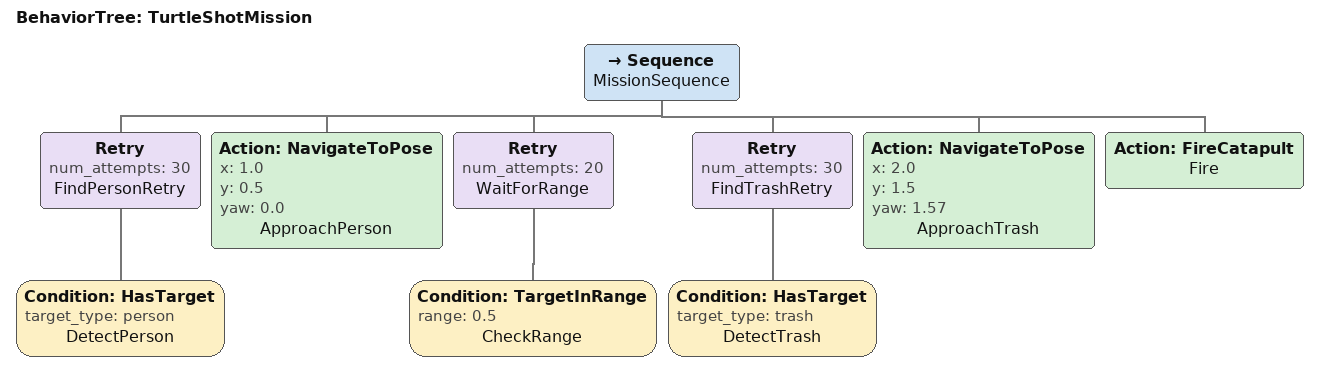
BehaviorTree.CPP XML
<?xml version="1.0"?>
<!--
  TurtleShot Mission with Custom Retry Decorator
-->

<root main_tree_to_execute="TurtleShotMission" BTCPP_format="4">

  <BehaviorTree ID="TurtleShotMission">
    <Sequence name="MissionSequence">

      <!-- Find person (with retry) -->
      <Retry num_attempts="30" name="FindPersonRetry">
        <Condition ID="HasTarget" target_type="person" name="DetectPerson"/>
      </Retry>

      <!-- Navigate to person -->
      <Action ID="NavigateToPose" x="1.0" y="0.5" yaw="0.0" name="ApproachPerson"/>

      <!-- Check person in range (with retry) -->
      <Retry num_attempts="20" name="WaitForRange">
        <Condition ID="TargetInRange" range="0.5" name="CheckRange"/>
      </Retry>

      <!-- Find trash -->
      <Retry num_attempts="30" name="FindTrashRetry">
        <Condition ID="HasTarget" target_type="trash" name="DetectTrash"/>
      </Retry>

      <!-- Navigate to trash -->
      <Action ID="NavigateToPose" x="2.0" y="1.5" yaw="1.57" name="ApproachTrash"/>

      <!-- Fire -->
      <Action ID="FireCatapult" name="Fire"/>

    </Sequence>
  </BehaviorTree>

</root>
